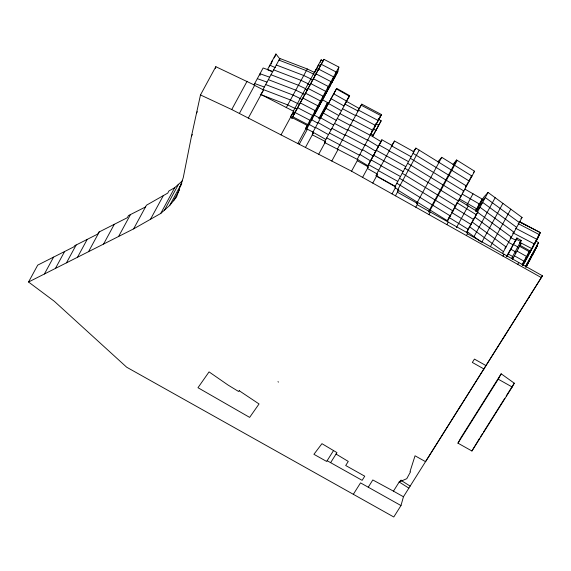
<?xml version="1.0" encoding="UTF-8"?>
<svg xmlns="http://www.w3.org/2000/svg" width="571" height="571" viewBox="0 0 571 571"><rect width="100%" height="100%" fill="white"/><g stroke="black" fill="none" stroke-linecap="round" stroke-linejoin="round"><path stroke-width="0.86" d="M239.37 113.458L254.709 85.2L215.817 66.693L200.478 94.95L191.513 136.041L183.255 177.667L176.518 197.123L169.594 205.56L160.708 213.475L133.614 228.878L28.55 282.017L54.302 301.267L126.683 367.217L393.79 516.991L400.985 505.563L403.447 496.756L542.45 275.786L467.442 233.732M215.445 68.413L215.817 66.693M308.918 124.956L310.01 120.281L295.057 112.53L294.122 114.007L292.916 113.344M311.53 120.153L312.623 115.478L297.662 107.719L296.734 109.197L294.921 108.204M314.136 115.349L315.235 110.674L300.275 102.916L299.347 104.393L290.446 99.954L263.017 89.447L279.847 58.463L307.277 68.97L314.371 72.389M337.796 71.775L338.889 67.093L323.935 59.341L291.817 118.247L292.752 116.777L307.712 124.528L306.613 129.203L337.796 71.775L333.221 79.719L335.113 76.714L336.212 72.039L321.252 64.28L320.317 65.758L318.511 64.766L316.969 68.884M269.355 66.821L269.847 65.201L275.45 67.685M271.268 64.016L272.246 60.776M274.187 57.928L274.672 56.308M275.186 56.443L275.921 54.009L280.075 59.191M314.657 72.881L315.891 69.583L317.704 70.583L318.632 69.105L333.592 76.864L332.493 81.539L331.073 83.794M320.267 62.296L321.195 59.819L323 60.819M522.444 265.094L523.971 261.175L514.421 255.815M524.399 261.918L526.548 256.436L516.991 251.076M526.997 257.136L529.146 251.654L519.589 246.294M527.504 256.201L529.652 250.719L520.102 245.359M322.437 99.732L327.518 102.602L323.671 111.609L319.917 118.525M522.736 265.601L524.092 262.482M524.599 262.496L526.633 257.814M527.119 257.842L529.153 253.167M529.638 253.21L531.672 248.528L519.945 242.418M532.158 248.571L534.192 243.888L513.086 232.889M534.677 243.924L536.711 239.242L515.606 228.243M538.075 236.901L539.659 233.246M537.204 239.278L539.231 234.595L518.133 223.596M519.253 221.534L540.352 232.54L538.317 237.215L522.908 265.608M511.509 258.535L521.237 240.441L516.926 238.021L516.205 239.163M525.663 266.678L527.019 263.745M525.92 266.964L529.66 258.87M527.147 265.137L532.243 254.109M529.724 260.397L534.82 249.377M532.372 255.523L537.468 244.495M536.497 246.936L538.524 242.539L536.155 241.312M536.397 247.45L537.432 245.216L525.741 266.75M320.117 118.454L336.697 88.398L349.645 95.671L347.589 99.011L349.352 96.206L336.405 88.926M28.55 282.017L37.715 265.13L73.98 246.793L74.501 245.823L97.755 234.06L98.804 232.14L127.333 217.708L128.496 215.567L145.519 206.959M44.402 273.994L53.574 257.114M55.437 268.42L64.609 251.533M66.472 262.838L76.164 244.98M77.506 257.257L87.199 239.406M88.541 251.675L99.275 231.897M103.565 244.081L114.3 224.303M118.59 236.48L130.495 214.553M133.614 228.878L146.469 205.21L167.774 193.091L168.916 190.978L174.705 187.688L182.32 180.907M196.488 113.229L197.316 111.695M191.513 136.041L192.341 134.513M150.473 219.293L163.327 195.625M160.708 213.475L174.705 187.688M164.512 210.085L178.509 184.305M169.594 205.56L181.899 182.906M180.101 186.788L181.357 184.469M173.563 200.728L179.437 189.907M200.478 94.95L231.733 109.532L247.079 81.275M253.902 84.965L263.117 67.992L272.795 71.446M275.921 54.009L267.442 69.626L272.246 71.753M248.321 118.061L263.566 89.982L254.616 85.372M286.228 107.733L307.277 68.97M293.159 111.459L321.195 59.819M281.018 134.892L293.787 111.374L261.09 94.55M291.981 118.197L323.935 59.341M305.778 128.082L338.889 67.093M297.841 143.549L307.591 125.599L290.76 116.941M313.622 115.827L314.457 114.279M325.363 94.201L314.878 113.508L316.769 110.503L317.861 105.821L302.908 98.069L301.973 99.547L300.168 98.547M325.741 93.501L330.602 84.544M330.973 83.858L332.85 80.411M299.24 144.27L307.412 129.217M318.754 118.747L327.518 102.602M319.574 118.49L324.999 108.497M312.687 132.615L336.697 88.398M305.449 147.461L313.622 132.415L306.013 128.496M344.527 104.636L347.875 98.476M324.721 141.579L349.645 95.671M318.689 154.277L325.556 141.637L312.308 134.827M337.375 149.145L361.807 104.158L381.507 114.564L357.232 159.273L367.967 165.761L381.064 141.644L370.329 135.156M331.808 161.022L338.075 149.474M371.443 132.065L372.199 130.659M374.112 127.147L375.639 124.335M231.733 109.532L351.558 171.193L357.831 159.644L324.963 142.729M378.494 125.313L381.178 120.788L378.173 119.103M372.556 136.662L381.178 120.788M367.267 166.782L369.494 162.671M369.872 161.971L381.906 139.809L392.12 145.484M362.592 177.374L368.288 166.875L357.26 160.694M376.439 174.362L394.532 141.037L413.861 151.765M372.777 183.084L377.602 174.205L367.417 168.488M394.654 187.224L415.895 148.11L469.262 181.086M392.049 193.89L395.789 187.002L376.517 176.196M397.587 189.972L419.214 150.144M395.475 195.81L398.679 189.9L395.26 187.98M437.757 161.9L441.754 157.318L471.981 176.082L470.889 177.224L471.639 175.839M416.637 203.576L441.754 157.318M415.788 207.209L417.751 203.597L397.43 192.206M452.953 164.498L456.614 159.994L474.608 171.243L447.635 220.913L397.937 190.186M428.486 211.805L456.614 159.994M429.092 212.184L457.221 160.372M428.957 214.589L430.334 212.048M447.378 220.52L450.483 214.803M453.981 208.365L451.939 212.119L453.031 210.977L399.486 178.231M457.35 202.155L454.63 207.166L455.722 206.024L402.177 173.277M468.17 182.228L465.465 187.202L466.557 186.067L413.011 153.321M468.948 180.8L470.497 177.938M446.865 224.624L448.242 222.09M466.914 205.018L473.016 193.79M456.422 227.629L468.199 205.938M475.879 209.814L476.728 208.244M475.864 210.264L479.554 204.104L462.096 194.04M478.148 206.045L479.697 203.197M475.786 211.049L482.267 199.122L464.801 189.058M475.986 211.413L483.644 197.302L488.048 192.456L522.065 217.451L502.373 253.724M471.646 222.669L470.076 225.559L471.039 224.482L451.725 212.519M472.745 220.649L472.039 221.941L506.056 246.936L504.857 248.164M473.138 219.921L474.722 217.009L508.732 242.004M488.048 192.456L477.37 212.126L511.388 237.122L510.188 238.35M466.457 232.911L477.856 211.92L458.542 199.957M466.428 235.595L467.806 233.061L417.173 204.668M473.994 236.672L495.164 197.68M481.738 242.361L502.908 203.369M490.346 246.786L510.781 209.157M502.987 256.101L504.007 254.231M506.498 256.365L516.926 238.021L506.827 256.807M519.753 242.996L521.237 240.441M512.458 259.434L520.88 243.924L520.388 242.175M368.252 487.206L372.813 479.961L393.455 491.146L399.35 481.753M517.74 264.373L518.753 262.503M408.872 488.148L399.208 482.01L401.12 480.068M522.108 264.616L529.652 250.719M522.586 265.265L540.352 232.54M525.52 266.5L538.524 242.539M525.841 266.893L537.075 246.201L526.041 267.171M428.378 457.171L428.771 456.443M458.956 408.622L503.294 338.111M460.048 406.887L460.533 405.995M484.351 368.188L483.937 368.959L472.331 362.449L474.437 359.102L486.042 365.611L486.463 364.84M502.88 338.881L542.45 275.786M504.264 336.676L505.278 334.813M528.453 298.269L529.467 296.399M457.956 443.16L460.876 437.771L501.167 373.805L514.285 383.191L512.208 387.017L471.917 450.99L457.956 443.16L498.24 379.187L501.167 373.805M471.917 450.99L479.683 438.135M378.337 119.667L381.507 114.564M377.759 120.738L380.921 115.635L361.222 105.228M375.54 124.935L378.252 120.56L358.545 110.153M371.507 132.037L372.87 129.853M373.769 128.396L375.582 125.477L355.876 115.071M370.201 134.763L372.913 130.388L353.213 119.981M260.776 94.415L263.566 89.982M290.496 116.598L293.787 111.374M328.011 89.319L329.902 86.314L330.994 81.632L316.041 73.88L315.106 75.358L313.301 74.358M325.834 93.451L327.254 91.196L328.346 86.514L313.386 78.762L312.458 80.24L310.645 79.241M322.729 99.047L324.621 96.042L325.713 91.36L310.76 83.609L309.825 85.086L308.019 84.087M320.095 103.893L321.994 100.881L323.086 96.206L308.126 88.455L307.198 89.933L305.385 88.933M317.512 108.654L319.41 105.642L320.502 100.967L305.542 93.216L304.614 94.693L302.801 93.694M305.913 128.261L307.591 125.599M312.237 134.606L313.622 132.415M345.362 103.215L346.69 101.117L333.742 93.837M324.656 143.064L325.556 141.637M357.425 111.266L361.807 104.158M380.514 142.029L381.906 139.809M379.972 143.385L381.064 141.644M377.367 148.182L378.459 146.447L367.724 139.952M374.733 153.021L375.832 151.286L365.09 144.791M372.135 157.81L373.227 156.076L362.492 149.581M369.865 162.093L370.593 160.929L359.858 154.441M367.396 168.295L368.288 166.875M391.249 146.255L394.532 141.037M376.232 176.382L377.602 174.205M397.33 192.049L398.679 189.9M480.125 202.519L482.267 199.122M476.064 210.321L476.921 208.957L459.462 198.894M333.464 450.655L326.662 461.454L313.914 454.309L321.944 443.674L336.954 452.61L330.616 462.667M353.335 494.3L360.529 482.88L400.985 505.563M515.699 240.291L516.384 239.199L520.695 241.612M519.931 245.423L520.88 243.924M459.355 407.887L425.538 461.675L415.046 455.794L410.007 471.603L410.478 471.867L406.766 478.684L399.208 482.01M480.632 436.629L482.531 433.617M483.473 432.111L504.807 398.244M506.227 395.988L514.285 383.191M413.076 151.886L415.895 148.11M410.328 158.274L463.873 191.014L462.781 192.156M407.608 163.277L461.154 196.024L460.062 197.166M404.896 168.267L458.442 201.013M396.788 183.205L450.333 215.952L449.241 217.094M375.404 131.009L375.989 130.338L372.984 128.653M477.856 211.92L475.379 215.795L476.335 214.717L457.028 202.755M239.313 390.664L238.578 391.478L228.05 385.047L209.057 371.892L197.98 387.709L249.641 417.387L259.048 403.961L239.242 390.742M480.889 202.377L485.293 197.537L519.31 222.533M478.248 207.237L482.652 202.391L516.669 227.386M476.157 211.498L480.011 207.266L514.028 232.254L512.829 233.482M473.516 172.378L474.608 171.243M520.966 218.572L522.065 217.451M269.676 77.192L259.998 73.738L260.105 75.365M257.328 78.655L267.007 82.11M254.666 83.559L264.344 87.006M278.941 60.126L306.37 70.633L313.465 74.052M276.3 64.987L303.729 75.493L310.831 78.912M273.652 69.862L301.081 80.368L308.183 83.787M270.997 74.758L298.426 85.257L305.528 88.676M268.341 79.654L295.771 90.161L302.866 93.58M265.672 84.565L293.101 95.071L300.196 98.49M260.319 94.422L287.748 104.928L294.843 108.347M519.317 221.648L527.397 225.845M519.346 221.769L539.973 232.518M510.567 237.529L516.041 240.377M508.832 242.568L512.737 244.609M345.041 104.15L358.074 111.031M342.55 108.74L355.583 115.62M339.902 113.615L352.935 120.495M350.544 124.892L370.251 135.298M337.254 118.497L350.28 125.377M347.86 129.838L367.56 140.245M334.577 123.415L347.611 130.302M345.162 134.806L364.869 145.212M331.908 128.339L344.941 135.22M329.374 133.007L362.142 150.237M326.726 137.875L359.43 155.219M479.283 203.547L480.839 204.404M391.834 146.012L411.156 156.739M379.094 144.998L389.308 150.665M389.165 150.922L408.493 161.65M376.253 150.23L405.788 166.625M373.57 155.169L403.112 171.564M371.014 159.88L381.228 165.554M381.1 165.79L400.421 176.51M368.438 164.619L378.652 170.286M378.452 170.658L397.78 181.385M375.804 175.54L395.125 186.26M346.618 101.417L359.387 108.576M331.101 98.697L344.049 105.978M375.661 123.729L378.666 125.413L372.735 135.927L373.32 135.256L371.064 133.992M328.503 103.487L341.451 110.767M325.898 108.276L338.846 115.556M323.3 113.072L336.248 120.353M320.709 117.84L333.657 125.113M314.257 115.135L320.324 118.547M318.118 122.615L331.066 129.895M311.73 119.782L317.804 123.193M315.527 127.383L328.475 134.656M309.211 124.428L315.278 127.84M513.493 244.516L517.804 246.936L518.29 248.685M312.915 132.186L325.863 139.467M510.909 249.277L515.22 251.697L515.706 253.445M508.318 254.059L512.63 256.472L513.115 258.228M351.558 171.193L541.436 277.656M498.24 379.187L512.208 387.017M400.978 480.325L410.156 486.107M393.455 491.146L403.447 496.756M327.133 460.711L362.135 480.339L364.741 476.193L345.698 465.508L348.274 461.425L336.041 454.052M454.388 207.616L473.702 219.578M449.042 217.458L468.356 229.421L467.399 230.491L469.462 226.687L503.479 251.683M277.963 381.692L278.534 382.092M466.885 231.441L481.032 241.84"/></g></svg>
